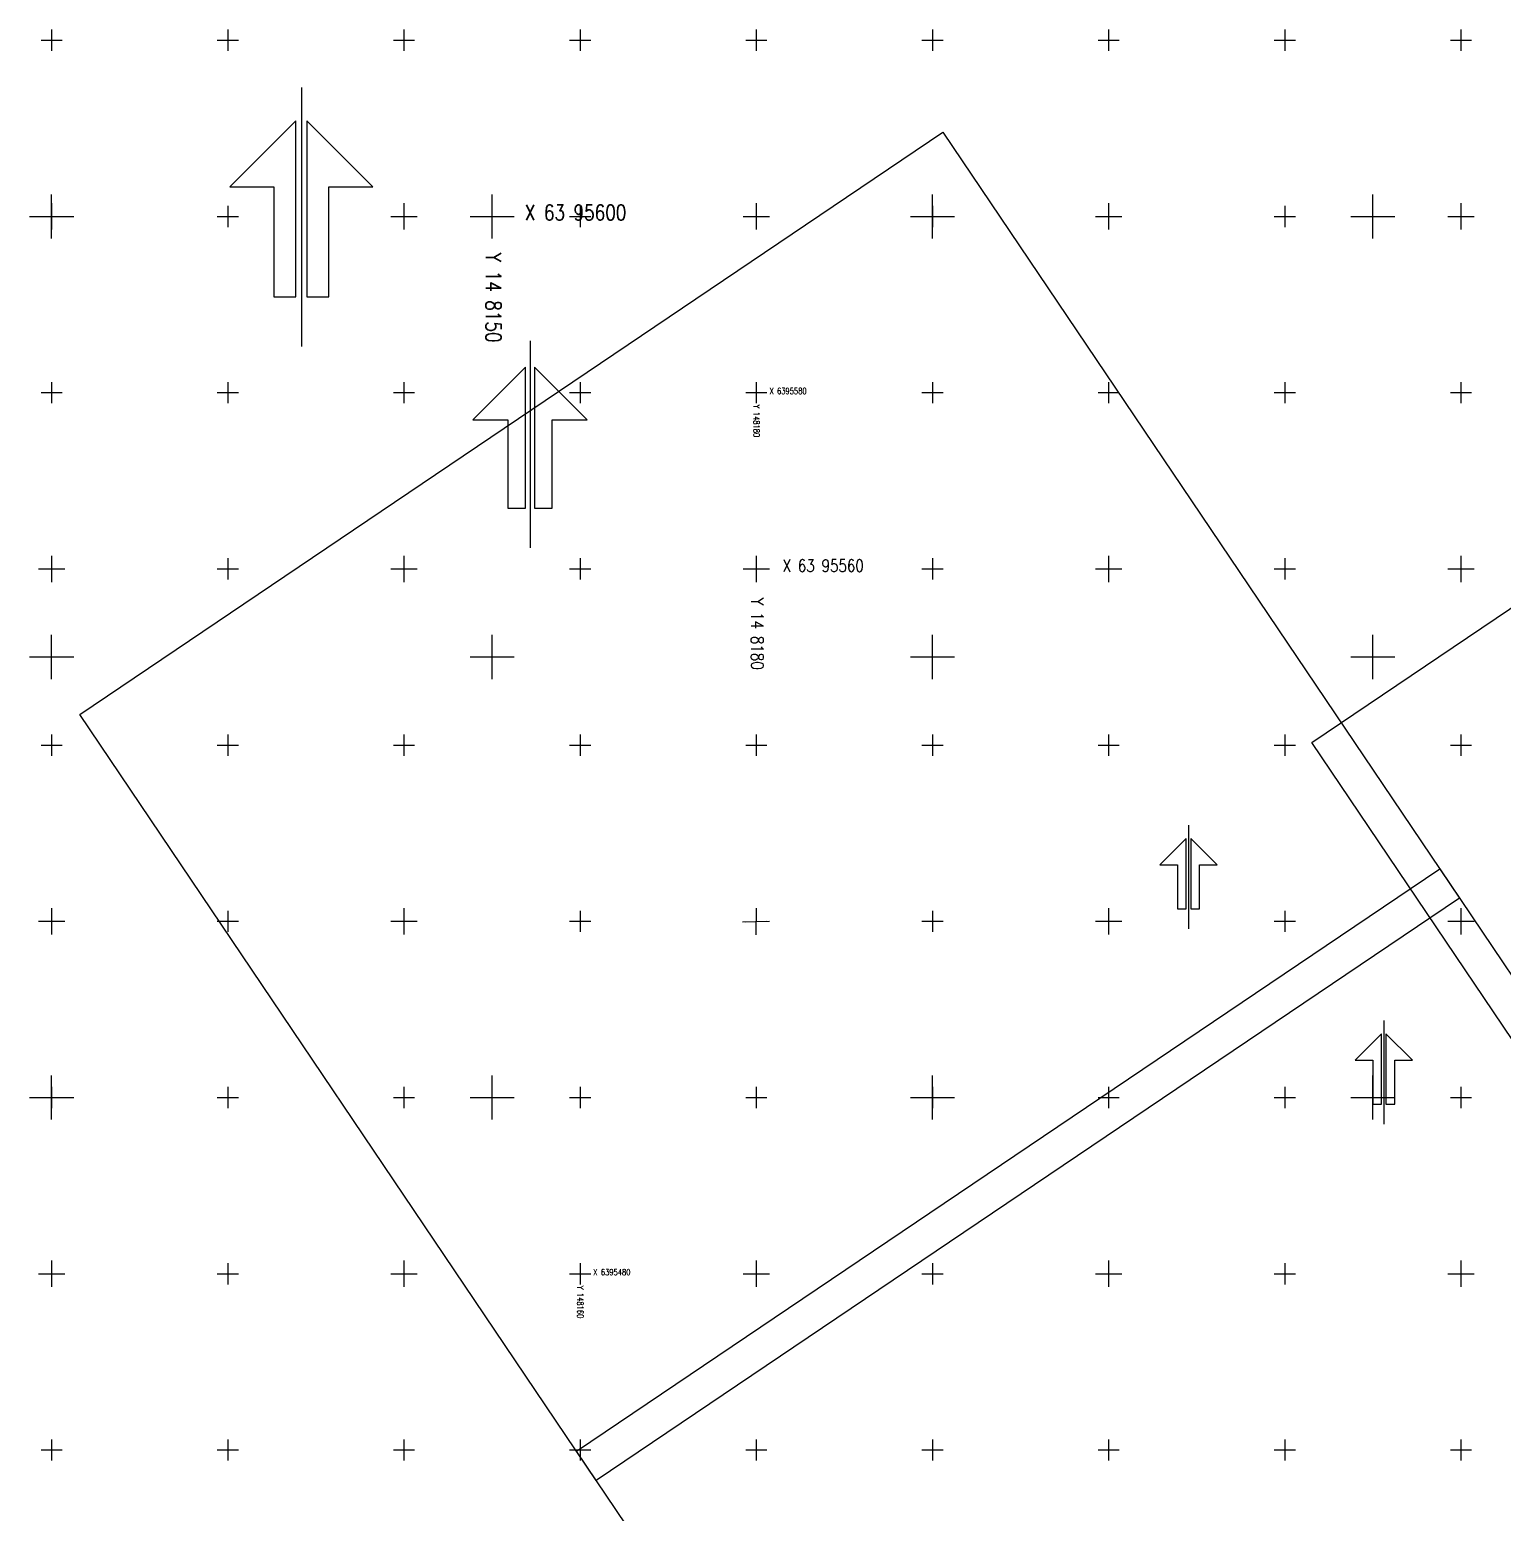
# Model space of a CAD drawing. Header units: metres. Extents: x 148098 to 148422, y 6395348 to 6395621.
# Drawn here: x 148097.5 to 148264.7, y 6395452.9 to 6395621.2 of the extents above; entities that cross this region are included whole.
import ezdxf

# ---------------------------------------------------------------- set-up
doc = ezdxf.new("R2010")
doc.units = ezdxf.units.M
for name, color, linetype in [('M-KRYSS-200', 1, 'Continuous'), ('M-KRYSS-400', 1, 'Continuous'), ('M-KRYSS-500', 1, 'Continuous')]:
    doc.layers.add(name, color=color, linetype=linetype)
doc.layers.add('M-RUTA-200', color=7, linetype='Continuous', plot=False)
doc.styles.add('SIMPLEX8', font='simplex.shx', dxfattribs={"width": 0.8})

msp = doc.modelspace()

# ---------------------------------------------------------------- linework, layer by layer
at = {"layer": 'M-KRYSS-200'}
for p, q in [((148100, 6395621.2), (148100, 6395618.8)), ((148120, 6395621.2), (148120, 6395618.8)), ((148140, 6395621.2), (148140, 6395618.8)), ((148160, 6395621.2), (148160, 6395618.8)), ((148180, 6395621.2), (148180, 6395618.8)), ((148200, 6395621.2), (148200, 6395618.8)), ((148220, 6395621.2), (148220, 6395618.8)), ((148240, 6395621.2), (148240, 6395618.8)), ((148260, 6395621.2), (148260, 6395618.8)), ((148260, 6395621.2), (148260, 6395618.8)), ((148098.8, 6395620), (148101.2, 6395620)), ((148118.8, 6395620), (148121.2, 6395620)), ((148138.8, 6395620), (148141.2, 6395620)), ((148158.8, 6395620), (148161.2, 6395620)), ((148178.8, 6395620), (148181.2, 6395620)), ((148198.8, 6395620), (148201.2, 6395620)), ((148218.8, 6395620), (148221.2, 6395620)), ((148238.8, 6395620), (148241.2, 6395620)), ((148258.8, 6395620), (148261.2, 6395620)), ((148258.8, 6395620), (148261.2, 6395620)), ((148098.8, 6395600), (148101.2, 6395600)), ((148100, 6395601.2), (148100, 6395598.8)), ((148118.8, 6395600), (148121.2, 6395600)), ((148120, 6395601.2), (148120, 6395598.8)), ((148138.8, 6395600), (148141.2, 6395600)), ((148140, 6395601.2), (148140, 6395598.8)), ((148158.8, 6395600), (148161.2, 6395600)), ((148160, 6395601.2), (148160, 6395598.8)), ((148178.8, 6395600), (148181.2, 6395600)), ((148180, 6395601.2), (148180, 6395598.8)), ((148198.8, 6395600), (148201.2, 6395600)), ((148200, 6395601.2), (148200, 6395598.8)), ((148218.8, 6395600), (148221.2, 6395600)), ((148220, 6395601.2), (148220, 6395598.8)), ((148238.8, 6395600), (148241.2, 6395600)), ((148240, 6395601.2), (148240, 6395598.8)), ((148258.8, 6395600), (148261.2, 6395600)), ((148258.8, 6395600), (148261.2, 6395600)), ((148260, 6395601.2), (148260, 6395598.8)), ((148260, 6395601.2), (148260, 6395598.8)), ((148098.8, 6395580), (148101.2, 6395580)), ((148100, 6395581.2), (148100, 6395578.8)), ((148118.8, 6395580), (148121.2, 6395580)), ((148120, 6395581.2), (148120, 6395578.8)), ((148138.8, 6395580), (148141.2, 6395580)), ((148140, 6395581.2), (148140, 6395578.8)), ((148158.8, 6395580), (148161.2, 6395580)), ((148160, 6395581.2), (148160, 6395578.8)), ((148178.8, 6395580), (148181.2, 6395580)), ((148180, 6395581.2), (148180, 6395578.8)), ((148198.8, 6395580), (148201.2, 6395580)), ((148200, 6395581.2), (148200, 6395578.8)), ((148218.8, 6395580), (148221.2, 6395580)), ((148220, 6395581.2), (148220, 6395578.8)), ((148238.8, 6395580), (148241.2, 6395580)), ((148240, 6395581.2), (148240, 6395578.8)), ((148258.8, 6395580), (148261.2, 6395580)), ((148258.8, 6395580), (148261.2, 6395580)), ((148260, 6395581.2), (148260, 6395578.8)), ((148260, 6395581.2), (148260, 6395578.8)), ((148098.8, 6395560), (148101.2, 6395560)), ((148100, 6395561.2), (148100, 6395558.8)), ((148118.8, 6395560), (148121.2, 6395560)), ((148120, 6395561.2), (148120, 6395558.8)), ((148138.8, 6395560), (148141.2, 6395560)), ((148140, 6395561.2), (148140, 6395558.8)), ((148158.8, 6395560), (148161.2, 6395560)), ((148160, 6395561.2), (148160, 6395558.8)), ((148178.8, 6395560), (148181.2, 6395560)), ((148180, 6395561.2), (148180, 6395558.8)), ((148198.8, 6395560), (148201.2, 6395560)), ((148200, 6395561.2), (148200, 6395558.8)), ((148218.8, 6395560), (148221.2, 6395560)), ((148220, 6395561.2), (148220, 6395558.8)), ((148238.8, 6395560), (148241.2, 6395560)), ((148240, 6395561.2), (148240, 6395558.8)), ((148258.8, 6395560), (148261.2, 6395560)), ((148260, 6395561.2), (148260, 6395558.8)), ((148100, 6395541.2), (148100, 6395538.8)), ((148120, 6395541.2), (148120, 6395538.8)), ((148140, 6395541.2), (148140, 6395538.8)), ((148160, 6395541.2), (148160, 6395538.8)), ((148180, 6395541.2), (148180, 6395538.8)), ((148200, 6395541.2), (148200, 6395538.8)), ((148220, 6395541.2), (148220, 6395538.8)), ((148240, 6395541.2), (148240, 6395538.8)), ((148260, 6395541.2), (148260, 6395538.8)), ((148098.8, 6395540), (148101.2, 6395540)), ((148118.8, 6395540), (148121.2, 6395540)), ((148138.8, 6395540), (148141.2, 6395540)), ((148158.8, 6395540), (148161.2, 6395540)), ((148178.8, 6395540), (148181.2, 6395540)), ((148198.8, 6395540), (148201.2, 6395540)), ((148218.8, 6395540), (148221.2, 6395540)), ((148238.8, 6395540), (148241.2, 6395540)), ((148258.8, 6395540), (148261.2, 6395540)), ((148100, 6395521.2), (148100, 6395518.8)), ((148120, 6395521.2), (148120, 6395518.8)), ((148140, 6395521.2), (148140, 6395518.8)), ((148160, 6395521.2), (148160, 6395518.8)), ((148180, 6395521.2), (148179.95, 6395518.76)), ((148200, 6395521.2), (148200, 6395518.8)), ((148220, 6395521.2), (148220, 6395518.8)), ((148240, 6395521.2), (148240, 6395518.8)), ((148260, 6395521.2), (148260, 6395518.8)), ((148098.8, 6395520), (148101.2, 6395520)), ((148118.8, 6395520), (148121.2, 6395520)), ((148138.8, 6395520), (148141.2, 6395520)), ((148158.8, 6395520), (148161.2, 6395520)), ((148178.75, 6395519.96), (148181.2, 6395520)), ((148198.8, 6395520), (148201.2, 6395520)), ((148218.8, 6395520), (148221.2, 6395520)), ((148238.8, 6395520), (148241.2, 6395520)), ((148258.8, 6395520), (148261.2, 6395520)), ((148100, 6395501.2), (148100, 6395498.8)), ((148100, 6395501.2), (148100, 6395498.8)), ((148120, 6395501.2), (148120, 6395498.8)), ((148120, 6395501.2), (148120, 6395498.8)), ((148140, 6395501.2), (148140, 6395498.8)), ((148140, 6395501.2), (148140, 6395498.8)), ((148160, 6395501.2), (148160, 6395498.8)), ((148160, 6395501.2), (148160, 6395498.8)), ((148180, 6395501.2), (148180, 6395498.8)), ((148180, 6395501.2), (148180, 6395498.8)), ((148200, 6395501.2), (148200, 6395498.8)), ((148200, 6395501.2), (148200, 6395498.8)), ((148220, 6395501.2), (148220, 6395498.8)), ((148220, 6395501.2), (148220, 6395498.8)), ((148240, 6395501.2), (148240, 6395498.8)), ((148240, 6395501.2), (148240, 6395498.8)), ((148260, 6395501.2), (148260, 6395498.8)), ((148260, 6395501.2), (148260, 6395498.8)), ((148098.8, 6395500), (148101.2, 6395500)), ((148098.8, 6395500), (148101.2, 6395500)), ((148118.8, 6395500), (148121.2, 6395500)), ((148118.8, 6395500), (148121.2, 6395500)), ((148138.8, 6395500), (148141.2, 6395500)), ((148138.8, 6395500), (148141.2, 6395500)), ((148158.8, 6395500), (148161.2, 6395500)), ((148158.8, 6395500), (148161.2, 6395500)), ((148178.8, 6395500), (148181.2, 6395500)), ((148178.8, 6395500), (148181.2, 6395500)), ((148198.8, 6395500), (148201.2, 6395500)), ((148198.8, 6395500), (148201.2, 6395500)), ((148218.8, 6395500), (148221.2, 6395500)), ((148218.8, 6395500), (148221.2, 6395500)), ((148238.8, 6395500), (148241.2, 6395500)), ((148238.8, 6395500), (148241.2, 6395500)), ((148258.8, 6395500), (148261.2, 6395500)), ((148258.8, 6395500), (148261.2, 6395500)), ((148100, 6395481.2), (148100, 6395478.8)), ((148120, 6395481.2), (148120, 6395478.8)), ((148140, 6395481.2), (148140, 6395478.8)), ((148160, 6395481.2), (148160, 6395478.8)), ((148180, 6395481.2), (148180, 6395478.8)), ((148200, 6395481.2), (148200, 6395478.8)), ((148220, 6395481.2), (148220, 6395478.8)), ((148240, 6395481.2), (148240, 6395478.8)), ((148260, 6395481.2), (148260, 6395478.8)), ((148098.8, 6395480), (148101.2, 6395480)), ((148118.8, 6395480), (148121.2, 6395480)), ((148138.8, 6395480), (148141.2, 6395480)), ((148158.8, 6395480), (148161.2, 6395480)), ((148178.8, 6395480), (148181.2, 6395480)), ((148198.8, 6395480), (148201.2, 6395480)), ((148218.8, 6395480), (148221.2, 6395480)), ((148238.8, 6395480), (148241.2, 6395480)), ((148258.8, 6395480), (148261.2, 6395480)), ((148100, 6395461.2), (148100, 6395458.8)), ((148120, 6395461.2), (148120, 6395458.8)), ((148140, 6395461.2), (148140, 6395458.8)), ((148160, 6395461.2), (148160, 6395458.8)), ((148180, 6395461.2), (148180, 6395458.8)), ((148200, 6395461.2), (148200, 6395458.8)), ((148220, 6395461.2), (148220, 6395458.8)), ((148240, 6395461.2), (148240, 6395458.8)), ((148260, 6395461.2), (148260, 6395458.8)), ((148098.8, 6395460), (148101.2, 6395460)), ((148118.8, 6395460), (148121.2, 6395460)), ((148138.8, 6395460), (148141.2, 6395460)), ((148158.8, 6395460), (148161.2, 6395460)), ((148178.8, 6395460), (148181.2, 6395460)), ((148198.8, 6395460), (148201.2, 6395460)), ((148218.8, 6395460), (148221.2, 6395460)), ((148238.8, 6395460), (148241.2, 6395460)), ((148258.8, 6395460), (148261.2, 6395460))]:
    msp.add_line(p, q, dxfattribs=at)
at = {"layer": 'M-KRYSS-200', "color": 7}
for p, q in [((148228.82, 6395529.4), (148225.82, 6395526.4)), ((148228.82, 6395521.4), (148228.82, 6395529.4)), ((148229.07, 6395530.9), (148229.07, 6395519.15)), ((148232.32, 6395526.4), (148229.32, 6395529.4)), ((148229.32, 6395529.4), (148229.32, 6395521.4)), ((148225.82, 6395526.4), (148227.82, 6395526.4)), ((148227.82, 6395526.4), (148227.82, 6395521.4)), ((148230.32, 6395526.4), (148232.32, 6395526.4)), ((148230.32, 6395521.4), (148230.32, 6395526.4)), ((148227.82, 6395521.4), (148228.82, 6395521.4)), ((148229.32, 6395521.4), (148230.32, 6395521.4)), ((148251.24, 6395508.73), (148251.24, 6395496.98)), ((148250.99, 6395507.23), (148247.99, 6395504.23)), ((148250.99, 6395499.23), (148250.99, 6395507.23)), ((148254.49, 6395504.23), (148251.49, 6395507.23)), ((148251.49, 6395507.23), (148251.49, 6395499.23)), ((148247.99, 6395504.23), (148249.99, 6395504.23)), ((148249.99, 6395504.23), (148249.99, 6395499.23)), ((148252.49, 6395504.23), (148254.49, 6395504.23)), ((148252.49, 6395499.23), (148252.49, 6395504.23)), ((148249.99, 6395499.23), (148250.99, 6395499.23)), ((148251.49, 6395499.23), (148252.49, 6395499.23))]:
    msp.add_line(p, q, dxfattribs=at)
at = {"layer": 'M-KRYSS-200'}
for p in [(148100, 6395620), (148120, 6395620), (148140, 6395620), (148160, 6395620), (148180, 6395620), (148200, 6395620), (148220, 6395620), (148240, 6395620), (148260, 6395620), (148260, 6395620), (148100, 6395600), (148120, 6395600), (148140, 6395600), (148160, 6395600), (148180, 6395600), (148200, 6395600), (148220, 6395600), (148240, 6395600), (148260, 6395600), (148260, 6395600), (148100, 6395580), (148120, 6395580), (148140, 6395580), (148160, 6395580), (148180, 6395580), (148200, 6395580), (148220, 6395580), (148240, 6395580), (148260, 6395580), (148260, 6395580), (148100, 6395560), (148120, 6395560), (148140, 6395560), (148160, 6395560), (148180, 6395560), (148200, 6395560), (148220, 6395560), (148240, 6395560), (148260, 6395560), (148100, 6395540), (148120, 6395540), (148140, 6395540), (148160, 6395540), (148180, 6395540), (148200, 6395540), (148220, 6395540), (148240, 6395540), (148260, 6395540), (148100, 6395520), (148120, 6395520), (148140, 6395520), (148160, 6395520), (148179.95, 6395519.96), (148200, 6395520), (148220, 6395520), (148240, 6395520), (148260, 6395520), (148100, 6395500), (148100, 6395500), (148120, 6395500), (148120, 6395500), (148140, 6395500), (148140, 6395500), (148160, 6395500), (148160, 6395500), (148180, 6395500), (148180, 6395500), (148200, 6395500), (148200, 6395500), (148220, 6395500), (148220, 6395500), (148240, 6395500), (148240, 6395500), (148260, 6395500), (148260, 6395500), (148100, 6395480), (148120, 6395480), (148140, 6395480), (148160, 6395480), (148180, 6395480), (148200, 6395480), (148220, 6395480), (148240, 6395480), (148260, 6395480), (148100, 6395460), (148120, 6395460), (148140, 6395460), (148160, 6395460), (148180, 6395460), (148200, 6395460), (148220, 6395460), (148240, 6395460), (148260, 6395460)]:
    msp.add_point(p, dxfattribs=at)
at = {"layer": 'M-KRYSS-400'}
for p, q in [((148098.5, 6395600), (148101.5, 6395600)), ((148100, 6395601.5), (148100, 6395598.5)), ((148138.5, 6395600), (148141.5, 6395600)), ((148140, 6395601.5), (148140, 6395598.5)), ((148178.5, 6395600), (148181.5, 6395600)), ((148180, 6395601.5), (148180, 6395598.5)), ((148218.5, 6395600), (148221.5, 6395600)), ((148220, 6395601.5), (148220, 6395598.5)), ((148258.5, 6395600), (148261.5, 6395600)), ((148260, 6395601.5), (148260, 6395598.5)), ((148100, 6395561.5), (148100, 6395558.5)), ((148140, 6395561.5), (148140, 6395558.5)), ((148180, 6395561.5), (148180, 6395558.5)), ((148220, 6395561.5), (148220, 6395558.5)), ((148260, 6395561.5), (148260, 6395558.5)), ((148098.5, 6395560), (148101.5, 6395560)), ((148138.5, 6395560), (148141.5, 6395560)), ((148178.5, 6395560), (148181.5, 6395560)), ((148218.5, 6395560), (148221.5, 6395560)), ((148258.5, 6395560), (148261.5, 6395560)), ((148100, 6395521.5), (148100, 6395518.5)), ((148140, 6395521.5), (148140, 6395518.5)), ((148180, 6395521.5), (148179.95, 6395518.46)), ((148220, 6395521.5), (148220, 6395518.5)), ((148260, 6395521.5), (148260, 6395518.5)), ((148098.5, 6395520), (148101.5, 6395520)), ((148138.5, 6395520), (148141.5, 6395520)), ((148178.45, 6395519.96), (148181.5, 6395520)), ((148218.5, 6395520), (148221.5, 6395520)), ((148258.5, 6395520), (148261.5, 6395520)), ((148100, 6395481.5), (148100, 6395478.5)), ((148140, 6395481.5), (148140, 6395478.5)), ((148180, 6395481.5), (148180, 6395478.5)), ((148220, 6395481.5), (148220, 6395478.5)), ((148260, 6395481.5), (148260, 6395478.5)), ((148098.5, 6395480), (148101.5, 6395480)), ((148138.5, 6395480), (148141.5, 6395480)), ((148178.5, 6395480), (148181.5, 6395480)), ((148218.5, 6395480), (148221.5, 6395480)), ((148258.5, 6395480), (148261.5, 6395480))]:
    msp.add_line(p, q, dxfattribs=at)
at = {"layer": 'M-KRYSS-400', "color": 7}
for p, q in [((148154.31, 6395585.9), (148154.31, 6395562.4)), ((148153.81, 6395582.9), (148147.81, 6395576.9)), ((148153.81, 6395566.9), (148153.81, 6395582.9)), ((148160.81, 6395576.9), (148154.81, 6395582.9)), ((148154.81, 6395582.9), (148154.81, 6395566.9)), ((148147.81, 6395576.9), (148151.81, 6395576.9)), ((148151.81, 6395576.9), (148151.81, 6395566.9)), ((148156.81, 6395576.9), (148160.81, 6395576.9)), ((148156.81, 6395566.9), (148156.81, 6395576.9)), ((148151.81, 6395566.9), (148153.81, 6395566.9)), ((148154.81, 6395566.9), (148156.81, 6395566.9))]:
    msp.add_line(p, q, dxfattribs=at)
at = {"layer": 'M-KRYSS-500', "color": 7}
for p, q in [((148128.35, 6395614.62), (148128.35, 6395585.24)), ((148127.72, 6395610.87), (148120.22, 6395603.37)), ((148127.72, 6395590.87), (148127.72, 6395610.87)), ((148136.47, 6395603.37), (148128.97, 6395610.87)), ((148128.97, 6395610.87), (148128.97, 6395590.87)), ((148120.22, 6395603.37), (148125.22, 6395603.37)), ((148125.22, 6395603.37), (148125.22, 6395590.87)), ((148131.47, 6395603.37), (148136.47, 6395603.37)), ((148131.47, 6395590.87), (148131.47, 6395603.37)), ((148125.22, 6395590.87), (148127.72, 6395590.87)), ((148128.97, 6395590.87), (148131.47, 6395590.87))]:
    msp.add_line(p, q, dxfattribs=at)
at = {"layer": 'M-KRYSS-500'}
for p, q in [((148100, 6395597.5), (148100, 6395602.5)), ((148150, 6395597.5), (148150, 6395602.5)), ((148200, 6395597.5), (148200, 6395602.5)), ((148250, 6395597.5), (148250, 6395602.5)), ((148097.5, 6395600), (148102.5, 6395600)), ((148147.5, 6395600), (148152.5, 6395600)), ((148197.5, 6395600), (148202.5, 6395600)), ((148247.5, 6395600), (148252.5, 6395600)), ((148100, 6395547.5), (148100, 6395552.5)), ((148150, 6395547.5), (148150, 6395552.5)), ((148200, 6395547.5), (148200, 6395552.5)), ((148250, 6395547.5), (148250, 6395552.5)), ((148097.5, 6395550), (148102.5, 6395550)), ((148147.5, 6395550), (148152.5, 6395550)), ((148197.5, 6395550), (148202.5, 6395550)), ((148247.5, 6395550), (148252.5, 6395550)), ((148100, 6395497.5), (148100, 6395502.5)), ((148150, 6395497.5), (148150, 6395502.5)), ((148200, 6395497.5), (148200, 6395502.5)), ((148250, 6395497.5), (148250, 6395502.5)), ((148097.5, 6395500), (148102.5, 6395500)), ((148147.5, 6395500), (148152.5, 6395500)), ((148197.5, 6395500), (148202.5, 6395500)), ((148247.5, 6395500), (148252.5, 6395500))]:
    msp.add_line(p, q, dxfattribs=at)
at = {"layer": 'M-RUTA-200'}
for points in [[(148103.19, 6395543.48), (148201.18, 6395609.58), (148259.82, 6395522.63), (148161.83, 6395456.53)], [(148243.09, 6395540.29), (148341.08, 6395606.39), (148399.73, 6395519.44), (148301.73, 6395453.34)], [(148159.6, 6395459.85), (148257.59, 6395525.95), (148316.23, 6395439), (148218.24, 6395372.9)]]:
    msp.add_lwpolyline(points, close=True, dxfattribs=at)

# ---------------------------------------------------------------- texts
at = {"layer": 'M-KRYSS-200', "color": 3, "style": 'SIMPLEX8', "width": 0.8}
for s, p in [('X 6395580', (148181.49, 6395579.83)), ('X 6395480', (148161.49, 6395479.83))]:
    msp.add_text(s, height=0.7, dxfattribs=at).set_placement(p)
for s, p in [('Y 148180', (148179.68, 6395578.64)), ('Y 148160', (148159.68, 6395478.64))]:
    msp.add_text(s, height=0.7, rotation=270, dxfattribs=at).set_placement(p)
at = {"layer": 'M-KRYSS-400', "color": 3, "style": 'SIMPLEX8', "width": 0.8}
msp.add_text('X 63 95560', height=1.4, dxfattribs=at).set_placement((148182.99, 6395559.66))
msp.add_text('Y 14 8180', height=1.4, rotation=270, dxfattribs=at).set_placement((148179.43, 6395556.71))
at = {"layer": 'M-KRYSS-500', "color": 3, "style": 'SIMPLEX8', "width": 0.8}
msp.add_text('X 63 95600', height=1.75, dxfattribs=at).set_placement((148153.73, 6395599.57))
msp.add_text('Y 14 8150', height=1.75, rotation=270, dxfattribs=at).set_placement((148149.28, 6395595.89))

doc.saveas('drawing.dxf')
